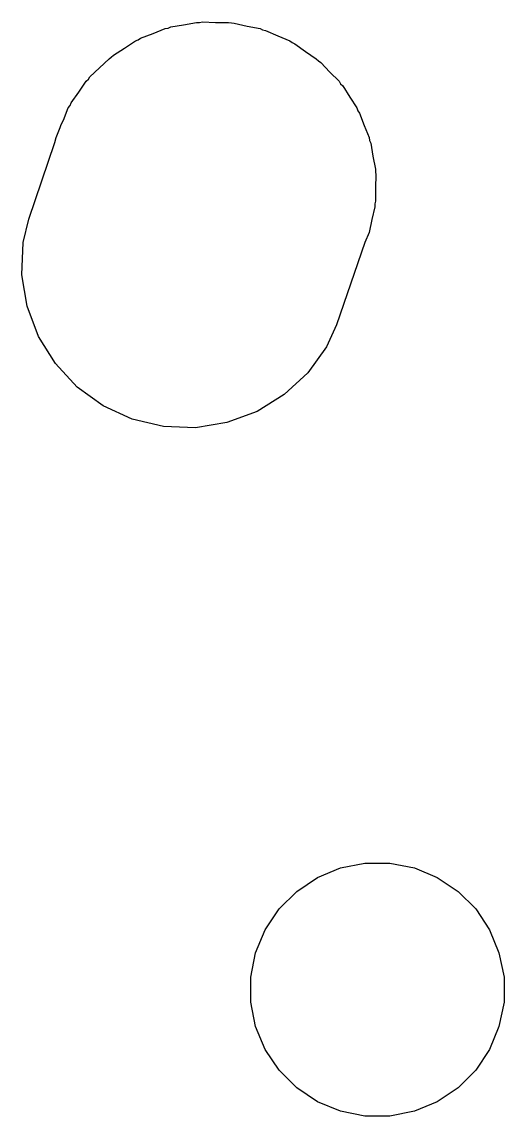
# Model space of a CAD drawing. Extents: x -26.1 to -7.5, y -7.6 to -2.2.
# Drawn here: x -15.1789 to -15.0477, y -6.6574 to -6.3594 of the extents above; entities that cross this region are included whole.
import ezdxf

# ---------------------------------------------------------------- set-up
doc = ezdxf.new("R2010")
doc.units = 0
doc.header["$MEASUREMENT"] = 0
doc.layers.add('BLACK', color=7, linetype='CONTINUOUS')

msp = doc.modelspace()

# ---------------------------------------------------------------- linework, layer by layer
at = {"layer": 'BLACK', "linetype": 'CONTINUOUS'}
for p, q in [((-15.1384, -6.36081), (-15.1349, -6.36024)), ((-15.1349, -6.36024), (-15.1314, -6.35955)), ((-15.1314, -6.35955), (-15.1306, -6.35955)), ((-15.1306, -6.35955), (-15.1298, -6.35942)), ((-15.1298, -6.35942), (-15.1262, -6.35955)), ((-15.1262, -6.35955), (-15.1227, -6.35955)), ((-15.1227, -6.35955), (-15.1219, -6.3597)), ((-15.1219, -6.3597), (-15.1211, -6.35973)), ((-15.1211, -6.35973), (-15.1176, -6.36055)), ((-15.1176, -6.36055), (-15.1141, -6.36125)), ((-15.1466, -6.36386), (-15.1432, -6.36261)), ((-15.1432, -6.36261), (-15.1399, -6.36125)), ((-15.1399, -6.36125), (-15.1391, -6.36109)), ((-15.1391, -6.36109), (-15.1384, -6.36081)), ((-15.1141, -6.36125), (-15.1134, -6.36156)), ((-15.1134, -6.36156), (-15.1126, -6.36174)), ((-15.1126, -6.36174), (-15.1093, -6.36322)), ((-15.1093, -6.36322), (-15.106, -6.36459)), ((-15.154, -6.36844), (-15.151, -6.36657)), ((-15.151, -6.36657), (-15.148, -6.36459)), ((-15.148, -6.36459), (-15.1473, -6.36428)), ((-15.1473, -6.36428), (-15.1466, -6.36386)), ((-15.106, -6.36459), (-15.1054, -6.36504)), ((-15.1054, -6.36504), (-15.1046, -6.36537)), ((-15.1046, -6.36537), (-15.1017, -6.36746)), ((-15.1578, -6.37195), (-15.1552, -6.36944)), ((-15.1552, -6.36944), (-15.1546, -6.36899)), ((-15.1546, -6.36899), (-15.154, -6.36844)), ((-15.1017, -6.36746), (-15.0988, -6.36944)), ((-15.0988, -6.36944), (-15.0982, -6.37001)), ((-15.1604, -6.37438), (-15.1578, -6.37195)), ((-15.0982, -6.37001), (-15.0976, -6.37048)), ((-15.0976, -6.37048), (-15.0951, -6.37309)), ((-15.1634, -6.37857), (-15.1614, -6.3756)), ((-15.1614, -6.3756), (-15.1608, -6.37503)), ((-15.1608, -6.37503), (-15.1604, -6.37438)), ((-15.0951, -6.37309), (-15.0926, -6.3756)), ((-15.0926, -6.3756), (-15.0922, -6.37628)), ((-15.1655, -6.38145), (-15.1634, -6.37857)), ((-15.0922, -6.37628), (-15.0916, -6.37687)), ((-15.0916, -6.37687), (-15.0897, -6.3799)), ((-15.1658, -6.38219), (-15.1655, -6.38145)), ((-15.0897, -6.3799), (-15.0878, -6.38286)), ((-15.1676, -6.38615), (-15.1663, -6.38286)), ((-15.1663, -6.38286), (-15.1658, -6.38219)), ((-15.0878, -6.38286), (-15.0875, -6.3836)), ((-15.0875, -6.3836), (-15.087, -6.38429)), ((-15.087, -6.38429), (-15.0858, -6.38763)), ((-15.1685, -6.38816), (-15.1682, -6.3874)), ((-15.1682, -6.3874), (-15.1676, -6.38615)), ((-15.1696, -6.39092), (-15.1685, -6.38816)), ((-15.0858, -6.38763), (-15.0844, -6.39092)), ((-15.177, -6.41317), (-15.1699, -6.39228)), ((-15.1699, -6.39228), (-15.1696, -6.39092)), ((-15.0844, -6.39092), (-15.0843, -6.39171)), ((-15.0843, -6.39171), (-15.084, -6.39247)), ((-15.084, -6.39247), (-15.0834, -6.39598)), ((-15.0834, -6.39598), (-15.0827, -6.39948)), ((-15.0827, -6.39948), (-15.0827, -6.40028)), ((-15.0827, -6.40028), (-15.0826, -6.40108)), ((-15.0826, -6.40108), (-15.0827, -6.40464)), ((-15.0827, -6.40464), (-15.0827, -6.4082)), ((-15.0827, -6.4082), (-15.0829, -6.40899)), ((-15.0829, -6.4098), (-15.0837, -6.41326)), ((-15.0829, -6.40899), (-15.0829, -6.4098)), ((-15.1786, -6.41953), (-15.177, -6.41317)), ((-15.0837, -6.41326), (-15.0844, -6.41676)), ((-15.0844, -6.41676), (-15.0856, -6.41952)), ((-15.1789, -6.42825), (-15.1786, -6.41953)), ((-15.0856, -6.41952), (-15.0933, -6.44193)), ((-15.1775, -6.43686), (-15.1789, -6.42825)), ((-15.1744, -6.44504), (-15.1775, -6.43686)), ((-15.0933, -6.44193), (-15.096, -6.44787)), ((-15.1698, -6.45246), (-15.1744, -6.44504)), ((-15.096, -6.44787), (-15.1011, -6.45495)), ((-15.1639, -6.45885), (-15.1698, -6.45246)), ((-15.1011, -6.45495), (-15.1075, -6.46089)), ((-15.1568, -6.46395), (-15.1639, -6.45885)), ((-15.1075, -6.46089), (-15.1149, -6.46547)), ((-15.1489, -6.46758), (-15.1568, -6.46395)), ((-15.1404, -6.46959), (-15.1489, -6.46758)), ((-15.1149, -6.46547), (-15.1231, -6.46852)), ((-15.1317, -6.46991), (-15.1404, -6.46959)), ((-15.1231, -6.46852), (-15.1317, -6.46991)), ((-15.0985, -6.59238), (-15.0922, -6.58978)), ((-15.0922, -6.58978), (-15.0856, -6.58846)), ((-15.0856, -6.58846), (-15.0788, -6.58846)), ((-15.0788, -6.58846), (-15.0721, -6.58978)), ((-15.0721, -6.58978), (-15.0659, -6.59238)), ((-15.1041, -6.59615), (-15.0985, -6.59238)), ((-15.0659, -6.59238), (-15.0602, -6.59615)), ((-15.1089, -6.60095), (-15.1041, -6.59615)), ((-15.0602, -6.59615), (-15.0554, -6.60095)), ((-15.1127, -6.60659), (-15.1089, -6.60095)), ((-15.0554, -6.60095), (-15.0517, -6.60659)), ((-15.1153, -6.61286), (-15.1127, -6.60659)), ((-15.0517, -6.60659), (-15.0491, -6.61286)), ((-15.1166, -6.61951), (-15.1153, -6.61286)), ((-15.0491, -6.61286), (-15.0477, -6.61951)), ((-15.1166, -6.6263), (-15.1166, -6.61951)), ((-15.0477, -6.61951), (-15.0477, -6.6263)), ((-15.1153, -6.63295), (-15.1166, -6.6263)), ((-15.0477, -6.6263), (-15.0491, -6.63295)), ((-15.1127, -6.63922), (-15.1153, -6.63295)), ((-15.0491, -6.63295), (-15.0517, -6.63922)), ((-15.1089, -6.64487), (-15.1127, -6.63922)), ((-15.0517, -6.63922), (-15.0554, -6.64487)), ((-15.1041, -6.64966), (-15.1089, -6.64487)), ((-15.0554, -6.64487), (-15.0602, -6.64966)), ((-15.0985, -6.65343), (-15.1041, -6.64966)), ((-15.0602, -6.64966), (-15.0659, -6.65343)), ((-15.0922, -6.65603), (-15.0985, -6.65343)), ((-15.0659, -6.65343), (-15.0721, -6.65603)), ((-15.0856, -6.65735), (-15.0922, -6.65603)), ((-15.0788, -6.65735), (-15.0856, -6.65735)), ((-15.0721, -6.65603), (-15.0788, -6.65735))]:
    msp.add_line(p, q, dxfattribs=at)

doc.saveas('drawing.dxf')
